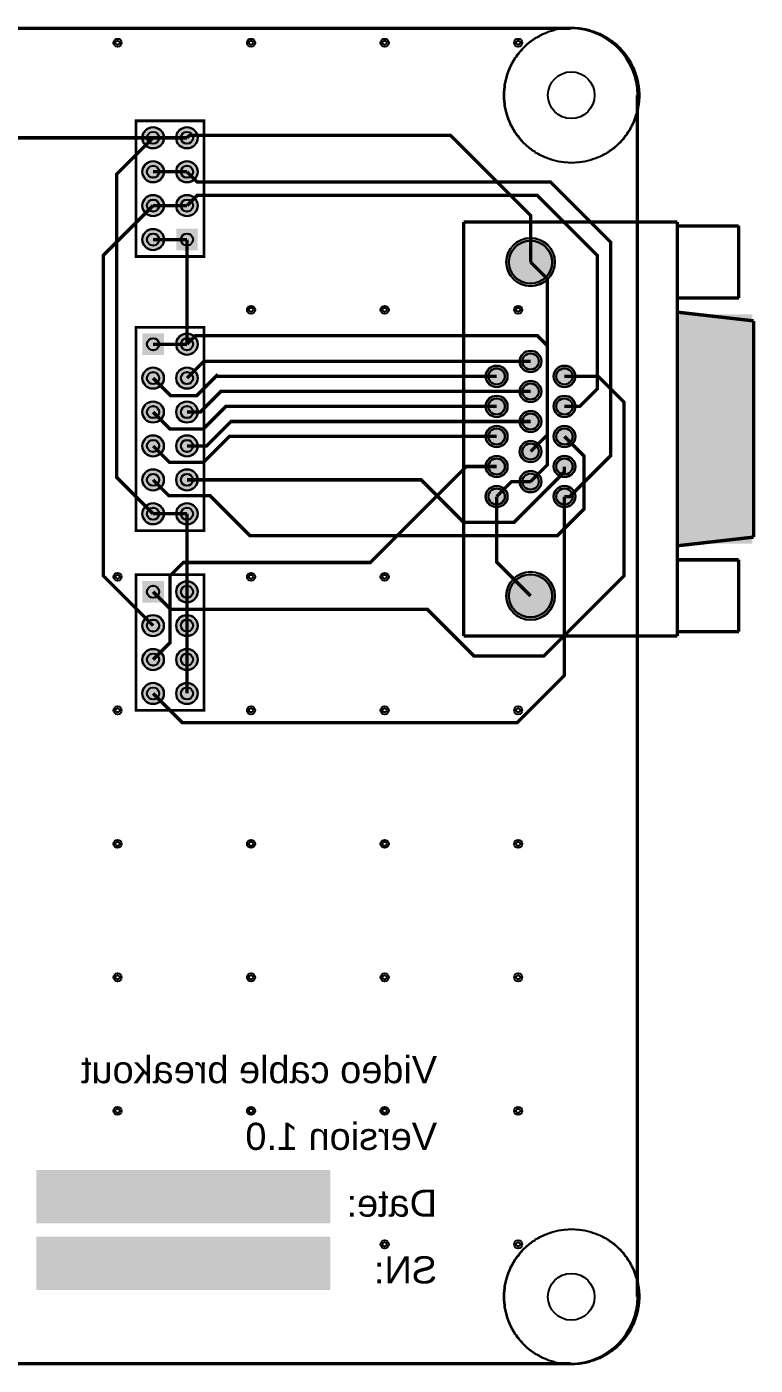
# Model space of a CAD drawing. Header units: millimetres. Extents: x -5 to 109, y 0 to 100.
# Drawn here: x 54.3 to 108.8, y -0.1 to 100.1 of the extents above; entities that cross this region are included whole.
import ezdxf

# ---------------------------------------------------------------- set-up
doc = ezdxf.new("R2010")
doc.units = ezdxf.units.MM
for name, color, linetype, true_color in [('BoardOutLine', 7, 'Continuous', 0xff00ff), ('BottomLayer', 7, 'Continuous', 0x0000ff), ('BottomSilkLayer', 7, 'Continuous', 0x66cc33), ('BottomSolderMaskLayer', 7, 'Continuous', 0xaa00ff), ('Document', 7, 'Continuous', 0xffffff), ('Hole', 7, 'Continuous', 0x222222), ('Multi-Layer', 7, 'Continuous', 0xc0c0c0), ('TopLayer', 7, 'Continuous', 0xff0000), ('TopSilkLayer', 7, 'Continuous', 0xffcc00), ('TopSolderMaskLayer', 7, 'Continuous', 0x800080)]:
    doc.layers.add(name, color=color, linetype=linetype, true_color=true_color)
doc.styles.get("Standard").update_dxf_attribs({"font": 'arial.ttf'})

msp = doc.modelspace()

# ---------------------------------------------------------------- hatches: boundary and pattern name
at = {"layer": 'BottomSilkLayer'}
for points in [[(77, 10.5), (77, 14.5), (55, 14.5), (55, 10.5), (72, 10.5)], [(77, 5.5), (77, 9.5), (55, 9.5), (55, 5.5), (72, 5.5)]]:
    msp.add_hatch(color=256, dxfattribs=at).paths.add_polyline_path(points)
at = {"layer": 'BottomSolderMaskLayer'}
for points in [[(62.92, 91.81, 1), (64.54, 91.81, 1)], [(65.46, 91.81, 1), (67.08, 91.81, 1)], [(62.92, 89.27, 1), (64.54, 89.27, 1)], [(65.46, 89.27, 1), (67.08, 89.27, 1)], [(62.92, 86.73, 1), (64.54, 86.73, 1)], [(65.46, 86.73, 1), (67.08, 86.73, 1)], [(62.92, 84.19, 1), (64.54, 84.19, 1)], [(65.46, 83.38), (65.46, 85), (67.08, 85), (67.08, 83.38)], [(90.17, 82.5, 1), (93.82, 82.5, 1)], [(64.54, 77.16), (64.54, 75.54), (62.92, 75.54), (62.92, 77.16)], [(65.46, 76.35, 1), (67.08, 76.35, 1)], [(91.18, 75.06, 1), (92.82, 75.06, 1)], [(62.92, 73.81, 1), (64.54, 73.81, 1)], [(65.46, 73.81, 1), (67.08, 73.81, 1)], [(88.64, 73.94, 1), (90.28, 73.94, 1)], [(93.72, 73.94, 1), (95.36, 73.94, 1)], [(91.18, 72.81, 1), (92.82, 72.81, 1)], [(88.64, 71.69, 1), (90.28, 71.69, 1)], [(93.72, 71.69, 1), (95.36, 71.69, 1)], [(62.92, 71.27, 1), (64.54, 71.27, 1)], [(65.46, 71.27, 1), (67.08, 71.27, 1)], [(91.18, 70.56, 1), (92.82, 70.56, 1)], [(88.64, 69.44, 1), (90.28, 69.44, 1)], [(93.72, 69.44, 1), (95.36, 69.44, 1)], [(62.92, 68.73, 1), (64.54, 68.73, 1)], [(65.46, 68.73, 1), (67.08, 68.73, 1)], [(91.18, 68.31, 1), (92.82, 68.31, 1)], [(88.64, 67.19, 1), (90.28, 67.19, 1)], [(93.72, 67.19, 1), (95.36, 67.19, 1)], [(62.92, 66.19, 1), (64.54, 66.19, 1)], [(65.46, 66.19, 1), (67.08, 66.19, 1)], [(91.18, 66.06, 1), (92.82, 66.06, 1)], [(88.64, 64.94, 1), (90.28, 64.94, 1)], [(93.72, 64.94, 1), (95.36, 64.94, 1)], [(62.92, 63.65, 1), (64.54, 63.65, 1)], [(65.46, 63.65, 1), (67.08, 63.65, 1)], [(90.17, 57.5, 1), (93.82, 57.5, 1)], [(64.54, 58.62), (64.54, 57), (62.92, 57), (62.92, 58.62)], [(65.46, 57.81, 1), (67.08, 57.81, 1)], [(62.92, 55.27, 1), (64.54, 55.27, 1)], [(65.46, 55.27, 1), (67.08, 55.27, 1)], [(62.92, 52.73, 1), (64.54, 52.73, 1)], [(65.46, 52.73, 1), (67.08, 52.73, 1)], [(62.92, 50.19, 1), (64.54, 50.19, 1)], [(65.46, 50.19, 1), (67.08, 50.19, 1)]]:
    msp.add_hatch(color=256, dxfattribs=at).paths.add_polyline_path(points)
at = {"layer": 'Document'}
msp.add_hatch(color=256, dxfattribs=at).paths.add_polyline_path([(103, 61.4), (103, 78.6), (108.6, 78.6), (108.6, 61.4)])
at = {"layer": 'Multi-Layer'}
for points in [[(62.94, 91.81, 1), (64.52, 91.81, 1)], [(65.48, 91.81, 1), (67.06, 91.81, 1)], [(62.94, 89.27, 1), (64.52, 89.27, 1)], [(65.48, 89.27, 1), (67.06, 89.27, 1)], [(62.94, 86.73, 1), (64.52, 86.73, 1)], [(65.48, 86.73, 1), (67.06, 86.73, 1)], [(62.94, 84.19, 1), (64.52, 84.19, 1)], [(65.48, 83.4), (65.48, 84.98), (67.06, 84.98), (67.06, 83.4)], [(90.2, 82.5, 1), (93.8, 82.5, 1)], [(64.52, 77.14), (64.52, 75.56), (62.94, 75.56), (62.94, 77.14)], [(65.48, 76.35, 1), (67.06, 76.35, 1)], [(91.2, 75.06, 1), (92.8, 75.06, 1)], [(62.94, 73.81, 1), (64.52, 73.81, 1)], [(65.48, 73.81, 1), (67.06, 73.81, 1)], [(88.66, 73.94, 1), (90.26, 73.94, 1)], [(93.74, 73.94, 1), (95.34, 73.94, 1)], [(91.2, 72.81, 1), (92.8, 72.81, 1)], [(88.66, 71.69, 1), (90.26, 71.69, 1)], [(93.74, 71.69, 1), (95.34, 71.69, 1)], [(62.94, 71.27, 1), (64.52, 71.27, 1)], [(65.48, 71.27, 1), (67.06, 71.27, 1)], [(91.2, 70.56, 1), (92.8, 70.56, 1)], [(88.66, 69.44, 1), (90.26, 69.44, 1)], [(93.74, 69.44, 1), (95.34, 69.44, 1)], [(62.94, 68.73, 1), (64.52, 68.73, 1)], [(65.48, 68.73, 1), (67.06, 68.73, 1)], [(91.2, 68.31, 1), (92.8, 68.31, 1)], [(88.66, 67.19, 1), (90.26, 67.19, 1)], [(93.74, 67.19, 1), (95.34, 67.19, 1)], [(62.94, 66.19, 1), (64.52, 66.19, 1)], [(65.48, 66.19, 1), (67.06, 66.19, 1)], [(91.2, 66.06, 1), (92.8, 66.06, 1)], [(88.66, 64.94, 1), (90.26, 64.94, 1)], [(93.74, 64.94, 1), (95.34, 64.94, 1)], [(62.94, 63.65, 1), (64.52, 63.65, 1)], [(65.48, 63.65, 1), (67.06, 63.65, 1)], [(90.2, 57.5, 1), (93.8, 57.5, 1)], [(64.52, 58.6), (64.52, 57.02), (62.94, 57.02), (62.94, 58.6)], [(65.48, 57.81, 1), (67.06, 57.81, 1)], [(62.94, 55.27, 1), (64.52, 55.27, 1)], [(65.48, 55.27, 1), (67.06, 55.27, 1)], [(62.94, 52.73, 1), (64.52, 52.73, 1)], [(65.48, 52.73, 1), (67.06, 52.73, 1)], [(62.94, 50.19, 1), (64.52, 50.19, 1)], [(65.48, 50.19, 1), (67.06, 50.19, 1)]]:
    msp.add_hatch(color=256, dxfattribs=at).paths.add_polyline_path(points)
at = {"layer": 'TopSolderMaskLayer'}
for points in [[(62.92, 91.81, 1), (64.54, 91.81, 1)], [(65.46, 91.81, 1), (67.08, 91.81, 1)], [(62.92, 89.27, 1), (64.54, 89.27, 1)], [(65.46, 89.27, 1), (67.08, 89.27, 1)], [(62.92, 86.73, 1), (64.54, 86.73, 1)], [(65.46, 86.73, 1), (67.08, 86.73, 1)], [(62.92, 84.19, 1), (64.54, 84.19, 1)], [(65.46, 83.38), (65.46, 85), (67.08, 85), (67.08, 83.38)], [(90.17, 82.5, 1), (93.82, 82.5, 1)], [(64.54, 77.16), (64.54, 75.54), (62.92, 75.54), (62.92, 77.16)], [(65.46, 76.35, 1), (67.08, 76.35, 1)], [(91.18, 75.06, 1), (92.82, 75.06, 1)], [(62.92, 73.81, 1), (64.54, 73.81, 1)], [(65.46, 73.81, 1), (67.08, 73.81, 1)], [(88.64, 73.94, 1), (90.28, 73.94, 1)], [(93.72, 73.94, 1), (95.36, 73.94, 1)], [(91.18, 72.81, 1), (92.82, 72.81, 1)], [(88.64, 71.69, 1), (90.28, 71.69, 1)], [(93.72, 71.69, 1), (95.36, 71.69, 1)], [(62.92, 71.27, 1), (64.54, 71.27, 1)], [(65.46, 71.27, 1), (67.08, 71.27, 1)], [(91.18, 70.56, 1), (92.82, 70.56, 1)], [(88.64, 69.44, 1), (90.28, 69.44, 1)], [(93.72, 69.44, 1), (95.36, 69.44, 1)], [(62.92, 68.73, 1), (64.54, 68.73, 1)], [(65.46, 68.73, 1), (67.08, 68.73, 1)], [(91.18, 68.31, 1), (92.82, 68.31, 1)], [(88.64, 67.19, 1), (90.28, 67.19, 1)], [(93.72, 67.19, 1), (95.36, 67.19, 1)], [(62.92, 66.19, 1), (64.54, 66.19, 1)], [(65.46, 66.19, 1), (67.08, 66.19, 1)], [(91.18, 66.06, 1), (92.82, 66.06, 1)], [(88.64, 64.94, 1), (90.28, 64.94, 1)], [(93.72, 64.94, 1), (95.36, 64.94, 1)], [(62.92, 63.65, 1), (64.54, 63.65, 1)], [(65.46, 63.65, 1), (67.08, 63.65, 1)], [(90.17, 57.5, 1), (93.82, 57.5, 1)], [(64.54, 58.62), (64.54, 57), (62.92, 57), (62.92, 58.62)], [(65.46, 57.81, 1), (67.08, 57.81, 1)], [(62.92, 55.27, 1), (64.54, 55.27, 1)], [(65.46, 55.27, 1), (67.08, 55.27, 1)], [(62.92, 52.73, 1), (64.54, 52.73, 1)], [(65.46, 52.73, 1), (67.08, 52.73, 1)], [(62.92, 50.19, 1), (64.54, 50.19, 1)], [(65.46, 50.19, 1), (67.08, 50.19, 1)]]:
    msp.add_hatch(color=256, dxfattribs=at).paths.add_polyline_path(points)

# ---------------------------------------------------------------- linework, layer by layer
at = {"layer": 'BoardOutLine', "const_width": 0.254}
for points in [[(5, 100), (95, 100)], [(100, 95), (100, 5)], [(95, 0), (5, 0)]]:
    msp.add_lwpolyline(points, dxfattribs=at)
at = {"layer": 'BoardOutLine'}
for centre, start, end in [((95, 95), 0, 90), ((95, 5), 270, 0)]:
    msp.add_arc(centre, 5, start, end, dxfattribs=at)
at = {"layer": 'BottomLayer'}
for points in [[(90.05, 95), (90.05, 95.1), (90.05, 95.2), (90.06, 95.31), (90.07, 95.41), (90.07, 95.51), (90.09, 95.61), (90.1, 95.71), (90.11, 95.81), (90.13, 95.91), (90.15, 96.01), (90.17, 96.11), (90.19, 96.21), (90.22, 96.31), (90.25, 96.41), (90.28, 96.5), (90.31, 96.6), (90.34, 96.7), (90.37, 96.79), (90.41, 96.89), (90.45, 96.98), (90.49, 97.08), (90.53, 97.17), (90.58, 97.26), (90.62, 97.35), (90.67, 97.44), (90.72, 97.53), (90.77, 97.62), (90.83, 97.7), (90.88, 97.79), (90.94, 97.87), (91, 97.96), (91.06, 98.04), (91.12, 98.12), (91.18, 98.2), (91.25, 98.28), (91.32, 98.36), (91.38, 98.43), (91.45, 98.51), (91.52, 98.58), (91.6, 98.65), (91.67, 98.72), (91.75, 98.79), (91.82, 98.85), (91.9, 98.92), (91.98, 98.98), (92.06, 99.05), (92.14, 99.11), (92.23, 99.16), (92.31, 99.22), (92.4, 99.28), (92.48, 99.33), (92.57, 99.38), (92.66, 99.43), (92.75, 99.48), (92.84, 99.53), (92.93, 99.57), (93.02, 99.62), (93.12, 99.66), (93.21, 99.7), (93.31, 99.73), (93.4, 99.77), (93.5, 99.8), (93.6, 99.83), (93.69, 99.86), (93.79, 99.89), (93.89, 99.91), (93.99, 99.94), (94.09, 99.96), (94.19, 99.98), (94.29, 100), (94.39, 100.01), (94.49, 100.02), (94.59, 100.04), (94.69, 100.04), (94.79, 100.05), (94.9, 100.06), (95, 100.06), (95.1, 100.06), (95.2, 100.06), (95.3, 100.06), (95.41, 100.05), (95.51, 100.04), (95.61, 100.04), (95.71, 100.02), (95.81, 100.01), (95.91, 100), (96.01, 99.98), (96.11, 99.96), (96.21, 99.94), (96.31, 99.91), (96.41, 99.89), (96.51, 99.86), (96.6, 99.83), (96.7, 99.8), (96.8, 99.77), (96.89, 99.73), (96.99, 99.7), (97.08, 99.66), (97.18, 99.62), (97.27, 99.57), (97.36, 99.53), (97.45, 99.48), (97.54, 99.43), (97.63, 99.38), (97.72, 99.33), (97.8, 99.28), (97.89, 99.22), (97.97, 99.16), (98.06, 99.11), (98.14, 99.05), (98.22, 98.98), (98.3, 98.92), (98.38, 98.85), (98.45, 98.79), (98.53, 98.72), (98.6, 98.65), (98.67, 98.58), (98.75, 98.51), (98.82, 98.43), (98.88, 98.36), (98.95, 98.28), (99.02, 98.2), (99.08, 98.12), (99.14, 98.04), (99.2, 97.96), (99.26, 97.87), (99.32, 97.79), (99.37, 97.7), (99.43, 97.62), (99.48, 97.53), (99.53, 97.44), (99.57, 97.35), (99.62, 97.26), (99.67, 97.17), (99.71, 97.08), (99.75, 96.98), (99.79, 96.89), (99.82, 96.79), (99.86, 96.7), (99.89, 96.6), (99.92, 96.5), (99.95, 96.41), (99.98, 96.31), (100.01, 96.21), (100.03, 96.11), (100.05, 96.01), (100.07, 95.91), (100.09, 95.81), (100.1, 95.71), (100.11, 95.61), (100.13, 95.51), (100.13, 95.41), (100.14, 95.31), (100.15, 95.2), (100.15, 95.1), (100.15, 95), (100.15, 94.9), (100.15, 94.8), (100.14, 94.69), (100.13, 94.59), (100.13, 94.49), (100.11, 94.39), (100.1, 94.29), (100.09, 94.19), (100.07, 94.09), (100.05, 93.99), (100.03, 93.89), (100.01, 93.79), (99.98, 93.69), (99.95, 93.59), (99.92, 93.5), (99.89, 93.4), (99.86, 93.3), (99.82, 93.21), (99.79, 93.11), (99.75, 93.02), (99.71, 92.92), (99.67, 92.83), (99.62, 92.74), (99.57, 92.65), (99.53, 92.56), (99.48, 92.47), (99.43, 92.38), (99.37, 92.3), (99.32, 92.21), (99.26, 92.13), (99.2, 92.04), (99.14, 91.96), (99.08, 91.88), (99.02, 91.8), (98.95, 91.72), (98.88, 91.64), (98.82, 91.57), (98.75, 91.49), (98.67, 91.42), (98.6, 91.35), (98.53, 91.28), (98.45, 91.21), (98.38, 91.15), (98.3, 91.08), (98.22, 91.02), (98.14, 90.95), (98.06, 90.89), (97.97, 90.84), (97.89, 90.78), (97.8, 90.72), (97.72, 90.67), (97.63, 90.62), (97.54, 90.57), (97.45, 90.52), (97.36, 90.47), (97.27, 90.43), (97.18, 90.38), (97.08, 90.34), (96.99, 90.3), (96.89, 90.27), (96.8, 90.23), (96.7, 90.2), (96.6, 90.17), (96.51, 90.14), (96.41, 90.11), (96.31, 90.09), (96.21, 90.06), (96.11, 90.04), (96.01, 90.02), (95.91, 90), (95.81, 89.99), (95.71, 89.98), (95.61, 89.96), (95.51, 89.96), (95.41, 89.95), (95.3, 89.94), (95.2, 89.94), (95.1, 89.94), (95, 89.94), (94.9, 89.94), (94.79, 89.95), (94.69, 89.96), (94.59, 89.96), (94.49, 89.98), (94.39, 89.99), (94.29, 90), (94.19, 90.02), (94.09, 90.04), (93.99, 90.06), (93.89, 90.09), (93.79, 90.11), (93.69, 90.14), (93.6, 90.17), (93.5, 90.2), (93.4, 90.23), (93.31, 90.27), (93.21, 90.3), (93.12, 90.34), (93.02, 90.38), (92.93, 90.43), (92.84, 90.47), (92.75, 90.52), (92.66, 90.57), (92.57, 90.62), (92.48, 90.67), (92.4, 90.72), (92.31, 90.78), (92.23, 90.84), (92.14, 90.89), (92.06, 90.95), (91.98, 91.02), (91.9, 91.08), (91.82, 91.15), (91.75, 91.21), (91.67, 91.28), (91.6, 91.35), (91.52, 91.42), (91.45, 91.49), (91.38, 91.57), (91.32, 91.64), (91.25, 91.72), (91.18, 91.8), (91.12, 91.88), (91.06, 91.96), (91, 92.04), (90.94, 92.13), (90.88, 92.21), (90.83, 92.3), (90.77, 92.38), (90.72, 92.47), (90.67, 92.56), (90.62, 92.65), (90.58, 92.74), (90.53, 92.83), (90.49, 92.92), (90.45, 93.02), (90.41, 93.11), (90.37, 93.21), (90.34, 93.3), (90.31, 93.4), (90.28, 93.5), (90.25, 93.59), (90.22, 93.69), (90.19, 93.79), (90.17, 93.89), (90.15, 93.99), (90.13, 94.09), (90.11, 94.19), (90.1, 94.29), (90.09, 94.39), (90.07, 94.49), (90.07, 94.59), (90.06, 94.69), (90.05, 94.8), (90.05, 94.9), (90.05, 95)], [(90.05, 5), (90.05, 5.1), (90.05, 5.2), (90.06, 5.31), (90.07, 5.41), (90.07, 5.51), (90.09, 5.61), (90.1, 5.71), (90.11, 5.81), (90.13, 5.91), (90.15, 6.01), (90.17, 6.11), (90.19, 6.21), (90.22, 6.31), (90.25, 6.41), (90.28, 6.5), (90.31, 6.6), (90.34, 6.7), (90.37, 6.79), (90.41, 6.89), (90.45, 6.98), (90.49, 7.08), (90.53, 7.17), (90.58, 7.26), (90.62, 7.35), (90.67, 7.44), (90.72, 7.53), (90.77, 7.62), (90.83, 7.7), (90.88, 7.79), (90.94, 7.87), (91, 7.96), (91.06, 8.04), (91.12, 8.12), (91.18, 8.2), (91.25, 8.28), (91.32, 8.36), (91.38, 8.43), (91.45, 8.51), (91.52, 8.58), (91.6, 8.65), (91.67, 8.72), (91.75, 8.79), (91.82, 8.85), (91.9, 8.92), (91.98, 8.98), (92.06, 9.05), (92.14, 9.11), (92.23, 9.16), (92.31, 9.22), (92.4, 9.28), (92.48, 9.33), (92.57, 9.38), (92.66, 9.43), (92.75, 9.48), (92.84, 9.53), (92.93, 9.57), (93.02, 9.62), (93.12, 9.66), (93.21, 9.7), (93.31, 9.73), (93.4, 9.77), (93.5, 9.8), (93.6, 9.83), (93.69, 9.86), (93.79, 9.89), (93.89, 9.91), (93.99, 9.94), (94.09, 9.96), (94.19, 9.98), (94.29, 10), (94.39, 10.01), (94.49, 10.02), (94.59, 10.04), (94.69, 10.04), (94.79, 10.05), (94.9, 10.06), (95, 10.06), (95.1, 10.06), (95.2, 10.06), (95.3, 10.06), (95.41, 10.05), (95.51, 10.04), (95.61, 10.04), (95.71, 10.02), (95.81, 10.01), (95.91, 10), (96.01, 9.98), (96.11, 9.96), (96.21, 9.94), (96.31, 9.91), (96.41, 9.89), (96.51, 9.86), (96.6, 9.83), (96.7, 9.8), (96.8, 9.77), (96.89, 9.73), (96.99, 9.7), (97.08, 9.66), (97.18, 9.62), (97.27, 9.57), (97.36, 9.53), (97.45, 9.48), (97.54, 9.43), (97.63, 9.38), (97.72, 9.33), (97.8, 9.28), (97.89, 9.22), (97.97, 9.16), (98.06, 9.11), (98.14, 9.05), (98.22, 8.98), (98.3, 8.92), (98.38, 8.85), (98.45, 8.79), (98.53, 8.72), (98.6, 8.65), (98.67, 8.58), (98.75, 8.51), (98.82, 8.43), (98.88, 8.36), (98.95, 8.28), (99.02, 8.2), (99.08, 8.12), (99.14, 8.04), (99.2, 7.96), (99.26, 7.87), (99.32, 7.79), (99.37, 7.7), (99.43, 7.62), (99.48, 7.53), (99.53, 7.44), (99.57, 7.35), (99.62, 7.26), (99.67, 7.17), (99.71, 7.08), (99.75, 6.98), (99.79, 6.89), (99.82, 6.79), (99.86, 6.7), (99.89, 6.6), (99.92, 6.5), (99.95, 6.41), (99.98, 6.31), (100.01, 6.21), (100.03, 6.11), (100.05, 6.01), (100.07, 5.91), (100.09, 5.81), (100.1, 5.71), (100.11, 5.61), (100.13, 5.51), (100.13, 5.41), (100.14, 5.31), (100.15, 5.2), (100.15, 5.1), (100.15, 5), (100.15, 4.9), (100.15, 4.8), (100.14, 4.69), (100.13, 4.59), (100.13, 4.49), (100.11, 4.39), (100.1, 4.29), (100.09, 4.19), (100.07, 4.09), (100.05, 3.99), (100.03, 3.89), (100.01, 3.79), (99.98, 3.69), (99.95, 3.59), (99.92, 3.5), (99.89, 3.4), (99.86, 3.3), (99.82, 3.21), (99.79, 3.11), (99.75, 3.02), (99.71, 2.92), (99.67, 2.83), (99.62, 2.74), (99.57, 2.65), (99.53, 2.56), (99.48, 2.47), (99.43, 2.38), (99.37, 2.3), (99.32, 2.21), (99.26, 2.13), (99.2, 2.04), (99.14, 1.96), (99.08, 1.88), (99.02, 1.8), (98.95, 1.72), (98.88, 1.64), (98.82, 1.57), (98.75, 1.49), (98.67, 1.42), (98.6, 1.35), (98.53, 1.28), (98.45, 1.21), (98.38, 1.15), (98.3, 1.08), (98.22, 1.02), (98.14, 0.95), (98.06, 0.89), (97.97, 0.84), (97.89, 0.78), (97.8, 0.72), (97.72, 0.67), (97.63, 0.62), (97.54, 0.57), (97.45, 0.52), (97.36, 0.47), (97.27, 0.43), (97.18, 0.38), (97.08, 0.34), (96.99, 0.3), (96.89, 0.27), (96.8, 0.23), (96.7, 0.2), (96.6, 0.17), (96.51, 0.14), (96.41, 0.11), (96.31, 0.09), (96.21, 0.06), (96.11, 0.04), (96.01, 0.02), (95.91, 0), (95.81, -0.01), (95.71, -0.02), (95.61, -0.04), (95.51, -0.04), (95.41, -0.05), (95.3, -0.06), (95.2, -0.06), (95.1, -0.06), (95, -0.06), (94.9, -0.06), (94.79, -0.05), (94.69, -0.04), (94.59, -0.04), (94.49, -0.02), (94.39, -0.01), (94.29, 0), (94.19, 0.02), (94.09, 0.04), (93.99, 0.06), (93.89, 0.09), (93.79, 0.11), (93.69, 0.14), (93.6, 0.17), (93.5, 0.2), (93.4, 0.23), (93.31, 0.27), (93.21, 0.3), (93.12, 0.34), (93.02, 0.38), (92.93, 0.43), (92.84, 0.47), (92.75, 0.52), (92.66, 0.57), (92.57, 0.62), (92.48, 0.67), (92.4, 0.72), (92.31, 0.78), (92.23, 0.84), (92.14, 0.89), (92.06, 0.95), (91.98, 1.02), (91.9, 1.08), (91.82, 1.15), (91.75, 1.21), (91.67, 1.28), (91.6, 1.35), (91.52, 1.42), (91.45, 1.49), (91.38, 1.57), (91.32, 1.64), (91.25, 1.72), (91.18, 1.8), (91.12, 1.88), (91.06, 1.96), (91, 2.04), (90.94, 2.13), (90.88, 2.21), (90.83, 2.3), (90.77, 2.38), (90.72, 2.47), (90.67, 2.56), (90.62, 2.65), (90.58, 2.74), (90.53, 2.83), (90.49, 2.92), (90.45, 3.02), (90.41, 3.11), (90.37, 3.21), (90.34, 3.3), (90.31, 3.4), (90.28, 3.5), (90.25, 3.59), (90.22, 3.69), (90.19, 3.79), (90.17, 3.89), (90.15, 3.99), (90.13, 4.09), (90.11, 4.19), (90.1, 4.29), (90.09, 4.39), (90.07, 4.49), (90.07, 4.59), (90.06, 4.69), (90.05, 4.8), (90.05, 4.9), (90.05, 5)]]:
    msp.add_lwpolyline(points, close=True, dxfattribs=at)
at = {"layer": 'BottomLayer', "const_width": 0.254}
for points in [[(29.77, 92.78), (30.74, 91.81), (63.73, 91.81)], [(63.73, 63.65), (61, 66.38), (61, 89.08), (63.73, 91.81)], [(66.27, 91.81), (66.46, 92), (86, 92), (92, 86), (92, 82.5)], [(92, 82.5), (93.25, 81.25), (93.25, 67.31), (92, 66.06)], [(63.73, 57.81), (65.04, 56.5), (84.26, 56.5), (87.76, 53), (93, 53), (99, 59), (99, 72), (97.06, 73.94), (94.54, 73.94)], [(63.73, 66.19), (64.92, 65), (68, 65), (71, 62), (94, 62), (96, 64), (96, 67.98), (94.54, 69.44)], [(66.27, 66.19), (83.81, 66.19), (87, 63), (90.75, 63), (94.54, 66.79), (94.54, 67.19)], [(66.27, 57.81), (66.27, 63.65)]]:
    msp.add_lwpolyline(points, dxfattribs=at)
at = {"layer": 'BottomSolderMaskLayer'}
for centre, radius in [((63.73, 91.81), 0.813), ((63.73, 91.81), 0.459), ((66.27, 91.81), 0.813), ((66.27, 91.81), 0.459), ((63.73, 89.27), 0.813), ((63.73, 89.27), 0.459), ((66.27, 89.27), 0.813), ((66.27, 89.27), 0.459), ((63.73, 86.73), 0.813), ((66.27, 86.73), 0.813), ((63.73, 86.73), 0.459), ((66.27, 86.73), 0.459), ((63.73, 84.19), 0.813), ((63.73, 84.19), 0.459), ((66.27, 84.19), 0.459), ((92, 82.5), 1.82), ((92, 82.5), 1.62), ((63.73, 76.35), 0.459), ((66.27, 76.35), 0.813), ((66.27, 76.35), 0.459), ((92, 75.06), 0.822), ((92, 75.06), 0.616), ((63.73, 73.81), 0.813), ((63.73, 73.81), 0.459), ((66.27, 73.81), 0.813), ((66.27, 73.81), 0.459), ((89.46, 73.94), 0.822), ((89.46, 73.94), 0.616), ((94.54, 73.94), 0.822), ((94.54, 73.94), 0.616), ((92, 72.81), 0.822), ((92, 72.81), 0.616), ((89.46, 71.69), 0.822), ((89.46, 71.69), 0.616), ((94.54, 71.69), 0.822), ((94.54, 71.69), 0.616), ((63.73, 71.27), 0.813), ((63.73, 71.27), 0.459), ((66.27, 71.27), 0.813), ((66.27, 71.27), 0.459), ((92, 70.56), 0.822), ((89.46, 69.44), 0.822), ((92, 70.56), 0.616), ((94.54, 69.44), 0.822), ((63.73, 68.73), 0.813), ((63.73, 68.73), 0.459), ((66.27, 68.73), 0.813), ((66.27, 68.73), 0.459), ((89.46, 69.44), 0.616), ((94.54, 69.44), 0.616), ((92, 68.31), 0.822), ((92, 68.31), 0.616), ((89.46, 67.19), 0.822), ((89.46, 67.19), 0.616), ((94.54, 67.19), 0.822), ((94.54, 67.19), 0.616), ((63.73, 66.19), 0.813), ((63.73, 66.19), 0.459), ((66.27, 66.19), 0.813), ((66.27, 66.19), 0.459), ((92, 66.06), 0.822), ((92, 66.06), 0.616), ((89.46, 64.94), 0.822), ((89.46, 64.94), 0.616), ((94.54, 64.94), 0.822), ((94.54, 64.94), 0.616), ((63.73, 63.65), 0.813), ((66.27, 63.65), 0.813), ((63.73, 63.65), 0.459), ((66.27, 63.65), 0.459), ((92, 57.5), 1.82), ((63.73, 57.81), 0.459), ((66.27, 57.81), 0.813), ((66.27, 57.81), 0.459), ((92, 57.5), 1.62), ((63.73, 55.27), 0.813), ((63.73, 55.27), 0.459), ((66.27, 55.27), 0.813), ((66.27, 55.27), 0.459), ((63.73, 52.73), 0.813), ((63.73, 52.73), 0.459), ((66.27, 52.73), 0.813), ((66.27, 52.73), 0.459), ((63.73, 50.19), 0.813), ((63.73, 50.19), 0.459), ((66.27, 50.19), 0.813), ((66.27, 50.19), 0.459)]:
    msp.add_circle(centre, radius, dxfattribs=at)
at = {"layer": 'Hole'}
for centre in [(61.07, 98.93), (71.07, 98.93), (81.07, 98.93), (91.07, 98.93), (71.07, 78.93), (81.07, 78.93), (91.07, 78.93), (61.07, 58.93), (71.07, 58.93), (81.07, 58.93), (61.07, 48.93), (71.07, 48.93), (81.07, 48.93), (91.07, 48.93), (61.07, 38.93), (71.07, 38.93), (81.07, 38.93), (91.07, 38.93), (61.07, 28.93), (71.07, 28.93), (81.07, 28.93), (91.07, 28.93), (61.07, 18.93), (71.07, 18.93), (81.07, 18.93), (91.07, 18.93), (81.07, 8.93), (91.07, 8.93)]:
    msp.add_circle(centre, 0.153, dxfattribs=at)
at = {"layer": 'Multi-Layer'}
for centre, radius in [((61.07, 98.93), 0.305), ((71.07, 98.93), 0.305), ((81.07, 98.93), 0.305), ((91.07, 98.93), 0.305), ((95.05, 95), 1.75), ((63.73, 91.81), 0.787), ((63.73, 91.81), 0.445), ((66.27, 91.81), 0.787), ((66.27, 91.81), 0.445), ((63.73, 89.27), 0.787), ((63.73, 89.27), 0.445), ((66.27, 89.27), 0.787), ((66.27, 89.27), 0.445), ((63.73, 86.73), 0.787), ((66.27, 86.73), 0.787), ((63.73, 86.73), 0.445), ((66.27, 86.73), 0.445), ((63.73, 84.19), 0.787), ((63.73, 84.19), 0.445), ((66.27, 84.19), 0.445), ((92, 82.5), 1.8), ((92, 82.5), 1.6), ((71.07, 78.93), 0.305), ((81.07, 78.93), 0.305), ((91.07, 78.93), 0.305), ((63.73, 76.35), 0.445), ((66.27, 76.35), 0.787), ((66.27, 76.35), 0.445), ((92, 75.06), 0.796), ((92, 75.06), 0.597), ((63.73, 73.81), 0.787), ((63.73, 73.81), 0.445), ((66.27, 73.81), 0.787), ((66.27, 73.81), 0.445), ((89.46, 73.94), 0.796), ((89.46, 73.94), 0.597), ((94.54, 73.94), 0.796), ((94.54, 73.94), 0.597), ((92, 72.81), 0.796), ((92, 72.81), 0.597), ((89.46, 71.69), 0.796), ((89.46, 71.69), 0.597), ((94.54, 71.69), 0.796), ((94.54, 71.69), 0.597), ((63.73, 71.27), 0.787), ((63.73, 71.27), 0.445), ((66.27, 71.27), 0.787), ((66.27, 71.27), 0.445), ((92, 70.56), 0.796), ((89.46, 69.44), 0.796), ((92, 70.56), 0.597), ((94.54, 69.44), 0.796), ((63.73, 68.73), 0.787), ((66.27, 68.73), 0.787), ((89.46, 69.44), 0.597), ((94.54, 69.44), 0.597), ((63.73, 68.73), 0.445), ((66.27, 68.73), 0.445), ((92, 68.31), 0.796), ((92, 68.31), 0.597), ((89.46, 67.19), 0.796), ((89.46, 67.19), 0.597), ((94.54, 67.19), 0.796), ((94.54, 67.19), 0.597), ((63.73, 66.19), 0.787), ((63.73, 66.19), 0.445), ((66.27, 66.19), 0.787), ((66.27, 66.19), 0.445), ((92, 66.06), 0.796), ((92, 66.06), 0.597), ((89.46, 64.94), 0.796), ((89.46, 64.94), 0.597), ((94.54, 64.94), 0.796), ((94.54, 64.94), 0.597), ((63.73, 63.65), 0.787), ((66.27, 63.65), 0.787), ((63.73, 63.65), 0.445), ((66.27, 63.65), 0.445), ((61.07, 58.93), 0.305), ((71.07, 58.93), 0.305), ((81.07, 58.93), 0.305), ((92, 57.5), 1.8), ((63.73, 57.81), 0.445), ((66.27, 57.81), 0.787), ((66.27, 57.81), 0.445), ((92, 57.5), 1.6), ((63.73, 55.27), 0.787), ((63.73, 55.27), 0.445), ((66.27, 55.27), 0.787), ((66.27, 55.27), 0.445), ((63.73, 52.73), 0.787), ((63.73, 52.73), 0.445), ((66.27, 52.73), 0.787), ((66.27, 52.73), 0.445), ((63.73, 50.19), 0.787), ((63.73, 50.19), 0.445), ((66.27, 50.19), 0.787), ((66.27, 50.19), 0.445), ((61.07, 48.93), 0.305), ((71.07, 48.93), 0.305), ((81.07, 48.93), 0.305), ((91.07, 48.93), 0.305), ((61.07, 38.93), 0.305), ((71.07, 38.93), 0.305), ((81.07, 38.93), 0.305), ((91.07, 38.93), 0.305), ((61.07, 28.93), 0.305), ((71.07, 28.93), 0.305), ((81.07, 28.93), 0.305), ((91.07, 28.93), 0.305), ((61.07, 18.93), 0.305), ((71.07, 18.93), 0.305), ((81.07, 18.93), 0.305), ((91.07, 18.93), 0.305), ((81.07, 8.93), 0.305), ((91.07, 8.93), 0.305), ((95.05, 5), 1.75)]:
    msp.add_circle(centre, radius, dxfattribs=at)
at = {"layer": 'TopLayer'}
for points in [[(90, 95), (90, 95.1), (90, 95.2), (90.01, 95.31), (90.02, 95.41), (90.02, 95.51), (90.04, 95.61), (90.05, 95.71), (90.06, 95.81), (90.08, 95.91), (90.1, 96.01), (90.12, 96.11), (90.14, 96.21), (90.17, 96.31), (90.2, 96.41), (90.23, 96.5), (90.26, 96.6), (90.29, 96.7), (90.33, 96.79), (90.36, 96.89), (90.4, 96.98), (90.44, 97.08), (90.48, 97.17), (90.53, 97.26), (90.57, 97.35), (90.62, 97.44), (90.67, 97.53), (90.72, 97.62), (90.78, 97.7), (90.83, 97.79), (90.89, 97.87), (90.95, 97.96), (91.01, 98.04), (91.07, 98.12), (91.13, 98.2), (91.2, 98.28), (91.27, 98.36), (91.33, 98.43), (91.4, 98.51), (91.48, 98.58), (91.55, 98.65), (91.62, 98.72), (91.7, 98.79), (91.77, 98.85), (91.85, 98.92), (91.93, 98.98), (92.01, 99.05), (92.09, 99.11), (92.18, 99.16), (92.26, 99.22), (92.35, 99.28), (92.43, 99.33), (92.52, 99.38), (92.61, 99.43), (92.7, 99.48), (92.79, 99.53), (92.88, 99.57), (92.97, 99.62), (93.07, 99.66), (93.16, 99.7), (93.26, 99.73), (93.35, 99.77), (93.45, 99.8), (93.55, 99.83), (93.64, 99.86), (93.74, 99.89), (93.84, 99.91), (93.94, 99.94), (94.04, 99.96), (94.14, 99.98), (94.24, 100), (94.34, 100.01), (94.44, 100.02), (94.54, 100.04), (94.64, 100.04), (94.74, 100.05), (94.85, 100.06), (94.95, 100.06), (95.05, 100.06), (95.15, 100.06), (95.25, 100.06), (95.36, 100.05), (95.46, 100.04), (95.56, 100.04), (95.66, 100.02), (95.76, 100.01), (95.86, 100), (95.96, 99.98), (96.06, 99.96), (96.16, 99.94), (96.26, 99.91), (96.36, 99.89), (96.46, 99.86), (96.55, 99.83), (96.65, 99.8), (96.75, 99.77), (96.84, 99.73), (96.94, 99.7), (97.03, 99.66), (97.13, 99.62), (97.22, 99.57), (97.31, 99.53), (97.4, 99.48), (97.49, 99.43), (97.58, 99.38), (97.67, 99.33), (97.75, 99.28), (97.84, 99.22), (97.92, 99.16), (98.01, 99.11), (98.09, 99.05), (98.17, 98.98), (98.25, 98.92), (98.33, 98.85), (98.4, 98.79), (98.48, 98.72), (98.55, 98.65), (98.62, 98.58), (98.7, 98.51), (98.77, 98.43), (98.83, 98.36), (98.9, 98.28), (98.97, 98.2), (99.03, 98.12), (99.09, 98.04), (99.15, 97.96), (99.21, 97.87), (99.27, 97.79), (99.32, 97.7), (99.38, 97.62), (99.43, 97.53), (99.48, 97.44), (99.53, 97.35), (99.57, 97.26), (99.62, 97.17), (99.66, 97.08), (99.7, 96.98), (99.74, 96.89), (99.77, 96.79), (99.81, 96.7), (99.84, 96.6), (99.87, 96.5), (99.9, 96.41), (99.93, 96.31), (99.96, 96.21), (99.98, 96.11), (100, 96.01), (100.02, 95.91), (100.04, 95.81), (100.05, 95.71), (100.06, 95.61), (100.08, 95.51), (100.08, 95.41), (100.09, 95.31), (100.1, 95.2), (100.1, 95.1), (100.1, 95), (100.1, 94.9), (100.1, 94.8), (100.09, 94.69), (100.08, 94.59), (100.08, 94.49), (100.06, 94.39), (100.05, 94.29), (100.04, 94.19), (100.02, 94.09), (100, 93.99), (99.98, 93.89), (99.96, 93.79), (99.93, 93.69), (99.9, 93.59), (99.87, 93.5), (99.84, 93.4), (99.81, 93.3), (99.77, 93.21), (99.74, 93.11), (99.7, 93.02), (99.66, 92.92), (99.62, 92.83), (99.57, 92.74), (99.53, 92.65), (99.48, 92.56), (99.43, 92.47), (99.38, 92.38), (99.32, 92.3), (99.27, 92.21), (99.21, 92.13), (99.15, 92.04), (99.09, 91.96), (99.03, 91.88), (98.97, 91.8), (98.9, 91.72), (98.83, 91.64), (98.77, 91.57), (98.7, 91.49), (98.62, 91.42), (98.55, 91.35), (98.48, 91.28), (98.4, 91.21), (98.33, 91.15), (98.25, 91.08), (98.17, 91.02), (98.09, 90.95), (98.01, 90.89), (97.92, 90.84), (97.84, 90.78), (97.75, 90.72), (97.67, 90.67), (97.58, 90.62), (97.49, 90.57), (97.4, 90.52), (97.31, 90.47), (97.22, 90.43), (97.13, 90.38), (97.03, 90.34), (96.94, 90.3), (96.84, 90.27), (96.75, 90.23), (96.65, 90.2), (96.55, 90.17), (96.46, 90.14), (96.36, 90.11), (96.26, 90.09), (96.16, 90.06), (96.06, 90.04), (95.96, 90.02), (95.86, 90), (95.76, 89.99), (95.66, 89.98), (95.56, 89.96), (95.46, 89.96), (95.36, 89.95), (95.25, 89.94), (95.15, 89.94), (95.05, 89.94), (94.95, 89.94), (94.85, 89.94), (94.74, 89.95), (94.64, 89.96), (94.54, 89.96), (94.44, 89.98), (94.34, 89.99), (94.24, 90), (94.14, 90.02), (94.04, 90.04), (93.94, 90.06), (93.84, 90.09), (93.74, 90.11), (93.64, 90.14), (93.55, 90.17), (93.45, 90.2), (93.35, 90.23), (93.26, 90.27), (93.16, 90.3), (93.07, 90.34), (92.97, 90.38), (92.88, 90.43), (92.79, 90.47), (92.7, 90.52), (92.61, 90.57), (92.52, 90.62), (92.43, 90.67), (92.35, 90.72), (92.26, 90.78), (92.18, 90.84), (92.09, 90.89), (92.01, 90.95), (91.93, 91.02), (91.85, 91.08), (91.77, 91.15), (91.7, 91.21), (91.62, 91.28), (91.55, 91.35), (91.48, 91.42), (91.4, 91.49), (91.33, 91.57), (91.27, 91.64), (91.2, 91.72), (91.13, 91.8), (91.07, 91.88), (91.01, 91.96), (90.95, 92.04), (90.89, 92.13), (90.83, 92.21), (90.78, 92.3), (90.72, 92.38), (90.67, 92.47), (90.62, 92.56), (90.57, 92.65), (90.53, 92.74), (90.48, 92.83), (90.44, 92.92), (90.4, 93.02), (90.36, 93.11), (90.33, 93.21), (90.29, 93.3), (90.26, 93.4), (90.23, 93.5), (90.2, 93.59), (90.17, 93.69), (90.14, 93.79), (90.12, 93.89), (90.1, 93.99), (90.08, 94.09), (90.06, 94.19), (90.05, 94.29), (90.04, 94.39), (90.02, 94.49), (90.02, 94.59), (90.01, 94.69), (90, 94.8), (90, 94.9), (90, 95)], [(90, 5), (90, 5.1), (90, 5.2), (90.01, 5.31), (90.02, 5.41), (90.02, 5.51), (90.04, 5.61), (90.05, 5.71), (90.06, 5.81), (90.08, 5.91), (90.1, 6.01), (90.12, 6.11), (90.14, 6.21), (90.17, 6.31), (90.2, 6.41), (90.23, 6.5), (90.26, 6.6), (90.29, 6.7), (90.33, 6.79), (90.36, 6.89), (90.4, 6.98), (90.44, 7.08), (90.48, 7.17), (90.53, 7.26), (90.57, 7.35), (90.62, 7.44), (90.67, 7.53), (90.72, 7.62), (90.78, 7.7), (90.83, 7.79), (90.89, 7.87), (90.95, 7.96), (91.01, 8.04), (91.07, 8.12), (91.13, 8.2), (91.2, 8.28), (91.27, 8.36), (91.33, 8.43), (91.4, 8.51), (91.48, 8.58), (91.55, 8.65), (91.62, 8.72), (91.7, 8.79), (91.77, 8.85), (91.85, 8.92), (91.93, 8.98), (92.01, 9.05), (92.09, 9.11), (92.18, 9.16), (92.26, 9.22), (92.35, 9.28), (92.43, 9.33), (92.52, 9.38), (92.61, 9.43), (92.7, 9.48), (92.79, 9.53), (92.88, 9.57), (92.97, 9.62), (93.07, 9.66), (93.16, 9.7), (93.26, 9.73), (93.35, 9.77), (93.45, 9.8), (93.55, 9.83), (93.64, 9.86), (93.74, 9.89), (93.84, 9.91), (93.94, 9.94), (94.04, 9.96), (94.14, 9.98), (94.24, 10), (94.34, 10.01), (94.44, 10.02), (94.54, 10.04), (94.64, 10.04), (94.74, 10.05), (94.85, 10.06), (94.95, 10.06), (95.05, 10.06), (95.15, 10.06), (95.25, 10.06), (95.36, 10.05), (95.46, 10.04), (95.56, 10.04), (95.66, 10.02), (95.76, 10.01), (95.86, 10), (95.96, 9.98), (96.06, 9.96), (96.16, 9.94), (96.26, 9.91), (96.36, 9.89), (96.46, 9.86), (96.55, 9.83), (96.65, 9.8), (96.75, 9.77), (96.84, 9.73), (96.94, 9.7), (97.03, 9.66), (97.13, 9.62), (97.22, 9.57), (97.31, 9.53), (97.4, 9.48), (97.49, 9.43), (97.58, 9.38), (97.67, 9.33), (97.75, 9.28), (97.84, 9.22), (97.92, 9.16), (98.01, 9.11), (98.09, 9.05), (98.17, 8.98), (98.25, 8.92), (98.33, 8.85), (98.4, 8.79), (98.48, 8.72), (98.55, 8.65), (98.62, 8.58), (98.7, 8.51), (98.77, 8.43), (98.83, 8.36), (98.9, 8.28), (98.97, 8.2), (99.03, 8.12), (99.09, 8.04), (99.15, 7.96), (99.21, 7.87), (99.27, 7.79), (99.32, 7.7), (99.38, 7.62), (99.43, 7.53), (99.48, 7.44), (99.53, 7.35), (99.57, 7.26), (99.62, 7.17), (99.66, 7.08), (99.7, 6.98), (99.74, 6.89), (99.77, 6.79), (99.81, 6.7), (99.84, 6.6), (99.87, 6.5), (99.9, 6.41), (99.93, 6.31), (99.96, 6.21), (99.98, 6.11), (100, 6.01), (100.02, 5.91), (100.04, 5.81), (100.05, 5.71), (100.06, 5.61), (100.08, 5.51), (100.08, 5.41), (100.09, 5.31), (100.1, 5.2), (100.1, 5.1), (100.1, 5), (100.1, 4.9), (100.1, 4.8), (100.09, 4.69), (100.08, 4.59), (100.08, 4.49), (100.06, 4.39), (100.05, 4.29), (100.04, 4.19), (100.02, 4.09), (100, 3.99), (99.98, 3.89), (99.96, 3.79), (99.93, 3.69), (99.9, 3.59), (99.87, 3.5), (99.84, 3.4), (99.81, 3.3), (99.77, 3.21), (99.74, 3.11), (99.7, 3.02), (99.66, 2.92), (99.62, 2.83), (99.57, 2.74), (99.53, 2.65), (99.48, 2.56), (99.43, 2.47), (99.38, 2.38), (99.32, 2.3), (99.27, 2.21), (99.21, 2.13), (99.15, 2.04), (99.09, 1.96), (99.03, 1.88), (98.97, 1.8), (98.9, 1.72), (98.83, 1.64), (98.77, 1.57), (98.7, 1.49), (98.62, 1.42), (98.55, 1.35), (98.48, 1.28), (98.4, 1.21), (98.33, 1.15), (98.25, 1.08), (98.17, 1.02), (98.09, 0.95), (98.01, 0.89), (97.92, 0.84), (97.84, 0.78), (97.75, 0.72), (97.67, 0.67), (97.58, 0.62), (97.49, 0.57), (97.4, 0.52), (97.31, 0.47), (97.22, 0.43), (97.13, 0.38), (97.03, 0.34), (96.94, 0.3), (96.84, 0.27), (96.75, 0.23), (96.65, 0.2), (96.55, 0.17), (96.46, 0.14), (96.36, 0.11), (96.26, 0.09), (96.16, 0.06), (96.06, 0.04), (95.96, 0.02), (95.86, 0), (95.76, -0.01), (95.66, -0.02), (95.56, -0.04), (95.46, -0.04), (95.36, -0.05), (95.25, -0.06), (95.15, -0.06), (95.05, -0.06), (94.95, -0.06), (94.85, -0.06), (94.74, -0.05), (94.64, -0.04), (94.54, -0.04), (94.44, -0.02), (94.34, -0.01), (94.24, 0), (94.14, 0.02), (94.04, 0.04), (93.94, 0.06), (93.84, 0.09), (93.74, 0.11), (93.64, 0.14), (93.55, 0.17), (93.45, 0.2), (93.35, 0.23), (93.26, 0.27), (93.16, 0.3), (93.07, 0.34), (92.97, 0.38), (92.88, 0.43), (92.79, 0.47), (92.7, 0.52), (92.61, 0.57), (92.52, 0.62), (92.43, 0.67), (92.35, 0.72), (92.26, 0.78), (92.18, 0.84), (92.09, 0.89), (92.01, 0.95), (91.93, 1.02), (91.85, 1.08), (91.77, 1.15), (91.7, 1.21), (91.62, 1.28), (91.55, 1.35), (91.48, 1.42), (91.4, 1.49), (91.33, 1.57), (91.27, 1.64), (91.2, 1.72), (91.13, 1.8), (91.07, 1.88), (91.01, 1.96), (90.95, 2.04), (90.89, 2.13), (90.83, 2.21), (90.78, 2.3), (90.72, 2.38), (90.67, 2.47), (90.62, 2.56), (90.57, 2.65), (90.53, 2.74), (90.48, 2.83), (90.44, 2.92), (90.4, 3.02), (90.36, 3.11), (90.33, 3.21), (90.29, 3.3), (90.26, 3.4), (90.23, 3.5), (90.2, 3.59), (90.17, 3.69), (90.14, 3.79), (90.12, 3.89), (90.1, 3.99), (90.08, 4.09), (90.06, 4.19), (90.05, 4.29), (90.04, 4.39), (90.02, 4.49), (90.02, 4.59), (90.01, 4.69), (90, 4.8), (90, 4.9), (90, 5)]]:
    msp.add_lwpolyline(points, close=True, dxfattribs=at)
at = {"layer": 'TopLayer', "const_width": 0.254}
for points in [[(63.73, 91.81), (66.27, 91.81)], [(63.73, 89.27), (66.27, 89.27)], [(66.27, 89.27), (67.04, 88.5), (93.5, 88.5), (98, 84), (98, 68), (94.94, 64.94), (94.54, 64.94)], [(66.27, 86.73), (67.04, 87.5), (92.5, 87.5), (97, 83), (97, 73), (95.69, 71.69), (94.54, 71.69)], [(63.73, 55.27), (60, 59), (60, 83), (63.73, 86.73)], [(63.73, 86.73), (66.27, 86.73)], [(63.73, 84.19), (66.27, 84.19)], [(66.27, 76.35), (66.27, 84.19)], [(63.73, 76.35), (66.27, 76.35)], [(66.27, 76.35), (66.92, 77), (92.5, 77), (93.25, 76.25)], [(92, 68.31), (93.25, 69.56), (93.25, 76.25)], [(66.27, 73.81), (67.52, 75.06), (92, 75.06)], [(63.73, 73.81), (65.04, 72.5), (67, 72.5), (68.5, 74), (68.56, 73.94), (89.46, 73.94)], [(66.27, 71.27), (67.27, 71.27), (68.81, 72.81), (92, 72.81)], [(63.73, 71.27), (65, 70), (67.5, 70), (69.19, 71.69), (89.46, 71.69)], [(66.27, 68.73), (67.73, 68.73), (69.56, 70.56), (92, 70.56)], [(63.73, 68.73), (64.96, 67.5), (67.5, 67.5), (69.44, 69.44), (89.46, 69.44)], [(63.73, 52.73), (65, 54), (65, 59), (66, 60), (80, 60), (87.19, 67.19), (89.46, 67.19)], [(89.46, 64.94), (90.58, 66.06), (92, 66.06)], [(63.73, 50.19), (65.92, 48), (91, 48), (94.54, 51.54), (94.54, 64.94)], [(92, 57.5), (89.46, 60.04), (89.46, 64.94)], [(63.73, 63.65), (66.27, 63.65)], [(66.27, 50.19), (66.27, 57.81)]]:
    msp.add_lwpolyline(points, dxfattribs=at)
at = {"layer": 'TopSilkLayer', "const_width": 0.203}
for points in [[(62.46, 82.92), (67.54, 82.92), (67.54, 93.08), (62.46, 93.08), (62.46, 82.92)], [(67.54, 77.62), (67.54, 62.38), (62.46, 62.38), (62.46, 77.62), (67.54, 77.62)], [(67.54, 59.08), (62.46, 59.08), (62.46, 48.92), (67.54, 48.92), (67.54, 59.08)]]:
    msp.add_lwpolyline(points, close=True, dxfattribs=at)
at = {"layer": 'TopSilkLayer', "const_width": 0.254}
for points in [[(103, 85.5), (87, 85.5)], [(87, 54.5), (87, 85.5)], [(103, 54.5), (103, 85.5)], [(103, 85.21), (107.59, 85.21)], [(107.59, 79.82), (107.59, 85.22)], [(103, 79.82), (107.6, 79.82)], [(103, 78.75), (108.7, 78.1)], [(108.7, 61.9), (108.7, 78.1)], [(103, 61.25), (108.7, 61.9)], [(103, 60.2), (107.59, 60.2)], [(107.59, 54.81), (107.59, 60.21)], [(103, 54.5), (87, 54.5)], [(103, 54.81), (107.6, 54.81)]]:
    msp.add_lwpolyline(points, dxfattribs=at)
at = {"layer": 'TopSolderMaskLayer'}
for centre, radius in [((63.73, 91.81), 0.813), ((63.73, 91.81), 0.459), ((66.27, 91.81), 0.813), ((66.27, 91.81), 0.459), ((63.73, 89.27), 0.813), ((63.73, 89.27), 0.459), ((66.27, 89.27), 0.813), ((66.27, 89.27), 0.459), ((63.73, 86.73), 0.813), ((66.27, 86.73), 0.813), ((63.73, 86.73), 0.459), ((66.27, 86.73), 0.459), ((63.73, 84.19), 0.813), ((63.73, 84.19), 0.459), ((66.27, 84.19), 0.459), ((92, 82.5), 1.82), ((92, 82.5), 1.62), ((63.73, 76.35), 0.459), ((66.27, 76.35), 0.813), ((66.27, 76.35), 0.459), ((92, 75.06), 0.822), ((92, 75.06), 0.616), ((63.73, 73.81), 0.813), ((63.73, 73.81), 0.459), ((66.27, 73.81), 0.813), ((66.27, 73.81), 0.459), ((89.46, 73.94), 0.822), ((89.46, 73.94), 0.616), ((94.54, 73.94), 0.822), ((94.54, 73.94), 0.616), ((92, 72.81), 0.822), ((92, 72.81), 0.616), ((89.46, 71.69), 0.822), ((89.46, 71.69), 0.616), ((94.54, 71.69), 0.822), ((94.54, 71.69), 0.616), ((63.73, 71.27), 0.813), ((63.73, 71.27), 0.459), ((66.27, 71.27), 0.813), ((66.27, 71.27), 0.459), ((92, 70.56), 0.822), ((89.46, 69.44), 0.822), ((92, 70.56), 0.616), ((94.54, 69.44), 0.822), ((63.73, 68.73), 0.813), ((63.73, 68.73), 0.459), ((66.27, 68.73), 0.813), ((66.27, 68.73), 0.459), ((89.46, 69.44), 0.616), ((94.54, 69.44), 0.616), ((92, 68.31), 0.822), ((92, 68.31), 0.616), ((89.46, 67.19), 0.822), ((89.46, 67.19), 0.616), ((94.54, 67.19), 0.822), ((94.54, 67.19), 0.616), ((63.73, 66.19), 0.813), ((63.73, 66.19), 0.459), ((66.27, 66.19), 0.813), ((66.27, 66.19), 0.459), ((92, 66.06), 0.822), ((92, 66.06), 0.616), ((89.46, 64.94), 0.822), ((89.46, 64.94), 0.616), ((94.54, 64.94), 0.822), ((94.54, 64.94), 0.616), ((63.73, 63.65), 0.813), ((66.27, 63.65), 0.813), ((63.73, 63.65), 0.459), ((66.27, 63.65), 0.459), ((92, 57.5), 1.82), ((63.73, 57.81), 0.459), ((66.27, 57.81), 0.813), ((66.27, 57.81), 0.459), ((92, 57.5), 1.62), ((63.73, 55.27), 0.813), ((63.73, 55.27), 0.459), ((66.27, 55.27), 0.813), ((66.27, 55.27), 0.459), ((63.73, 52.73), 0.813), ((63.73, 52.73), 0.459), ((66.27, 52.73), 0.813), ((66.27, 52.73), 0.459), ((63.73, 50.19), 0.813), ((63.73, 50.19), 0.459), ((66.27, 50.19), 0.813), ((66.27, 50.19), 0.459)]:
    msp.add_circle(centre, radius, dxfattribs=at)

# ---------------------------------------------------------------- texts
at = {"layer": 'BottomSilkLayer', "text_generation_flag": 2}
for s, p in [('Video cable breakout', (85, 21)), ('Version 1.0', (85, 16)), ('Date:', (85, 11)), ('SN:', (85, 6))]:
    msp.add_text(s, height=2.032, dxfattribs=at).set_placement(p)

doc.saveas('drawing.dxf')
